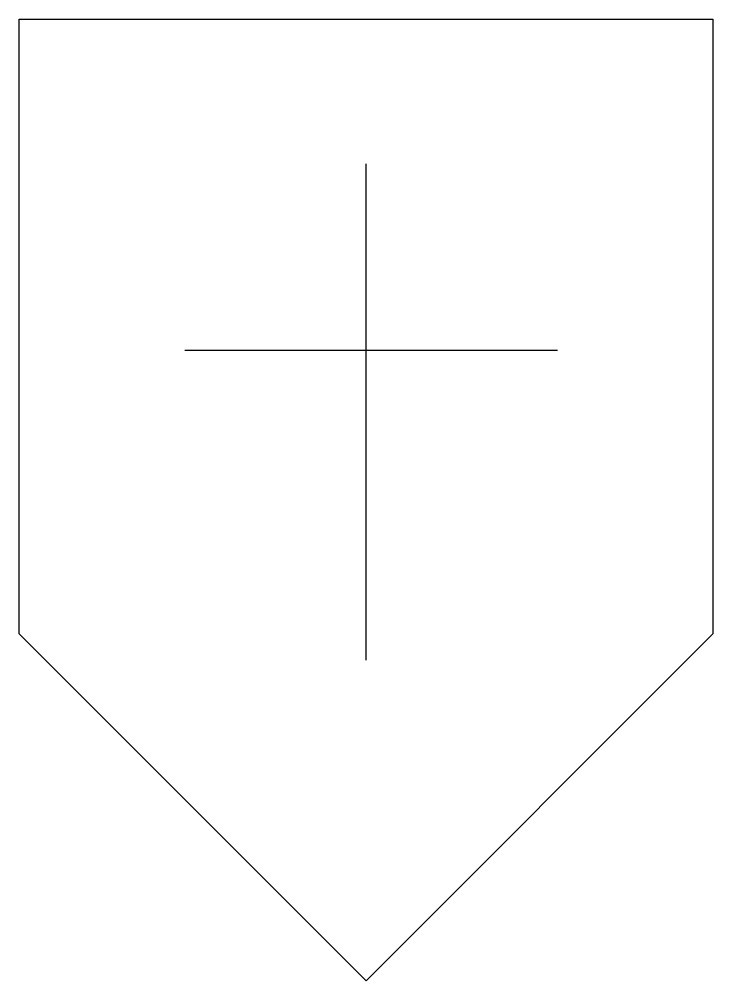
# Model space of a CAD drawing. Header units: metres. Extents: x 316.01 to 319.51, y 220.14 to 225.
import ezdxf

# ---------------------------------------------------------------- set-up
doc = ezdxf.new("R2010")
doc.units = ezdxf.units.M
doc.header["$MEASUREMENT"] = 0
doc.layers.get('0').update_dxf_attribs({"linetype": 'CONTINUOUS'})

msp = doc.modelspace()

# ---------------------------------------------------------------- linework, layer by layer
at = {"color": 72}
for p, q in [((317.7578, 221.7594), (317.7578, 224.2658)), ((316.8429, 223.3259), (318.725, 223.3259))]:
    msp.add_line(p, q, dxfattribs=at)
msp.add_lwpolyline([(316.0064, 224.9969), (319.5092, 224.9969), (319.5092, 221.8921), (317.7578, 220.1407), (317.7578, 220.1407), (316.0064, 221.8921)], close=True, dxfattribs=at)

doc.saveas('drawing.dxf')
